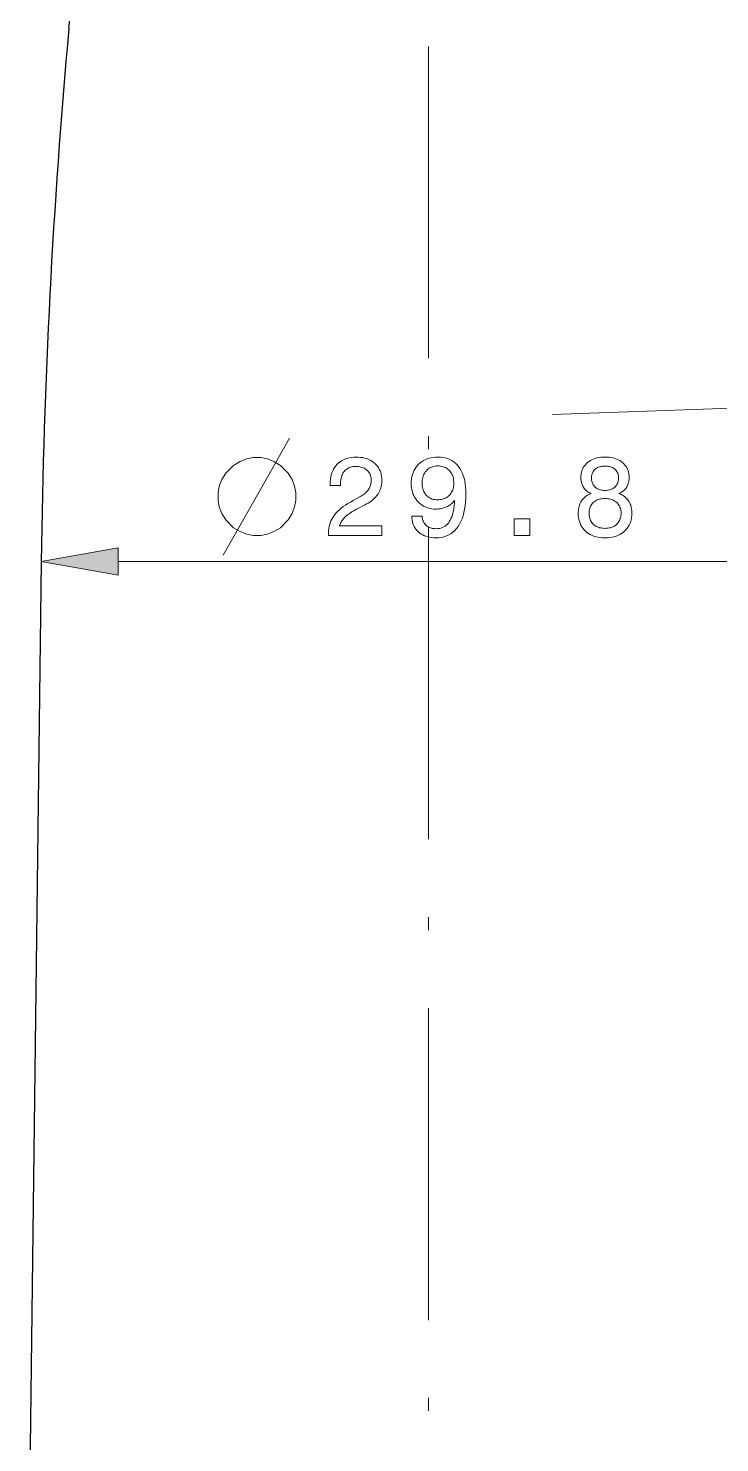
# Model space of a CAD drawing. Extents: x 0 to 297, y 0 to 420.
# Drawn here: x 133.1 to 159.7, y 211.2 to 265.6 of the extents above; entities that cross this region are included whole.
import ezdxf

# ---------------------------------------------------------------- set-up
doc = ezdxf.new("R2010")
doc.units = 0
doc.linetypes.add('DASHDOT', pattern=[18.5, 12, -3, 0.5, -3])

msp = doc.modelspace()

# ---------------------------------------------------------------- linework, layer by layer
at = {"color": 7, "linetype": 'DASHDOT', "lineweight": 13}
msp.add_line((148.5, 338.944), (148.5, 136.775), dxfattribs=at)
at = {"color": 7, "lineweight": 13, "ltscale": 0.25}
msp.add_line((153.262, 250.784), (163.255, 251.139), dxfattribs=at)
at = {"color": 7, "lineweight": 30}
msp.add_line((133.6, 245.125), (133.1, 205.125), dxfattribs=at)
at = {"color": 7, "lineweight": 13}
msp.add_line((136.554, 245.125), (160.446, 245.125), dxfattribs=at)
msp.add_lwpolyline([(140.601, 245.375), (142.301, 248.375), (143.151, 249.875)], dxfattribs=at)
for points in [[(142.051, 249.125), (141.751, 249.125), (141.501, 249.075), (141.251, 248.975), (141.001, 248.825), (140.701, 248.525), (140.551, 248.275), (140.451, 248.025), (140.401, 247.775), (140.401, 247.475), (140.451, 247.225), (140.551, 246.975), (140.701, 246.725), (141.001, 246.425), (141.251, 246.275), (141.501, 246.175), (141.751, 246.125), (142.051, 246.125), (142.301, 246.175), (142.551, 246.275), (142.801, 246.425), (143.101, 246.725), (143.251, 246.975), (143.351, 247.225), (143.401, 247.475), (143.401, 247.775), (143.351, 248.025), (143.251, 248.275), (143.101, 248.525), (142.801, 248.825), (142.551, 248.975), (142.301, 249.075)], [(144.648, 246.125), (144.648, 246.138), (144.65, 246.225), (144.656, 246.31), (144.666, 246.392), (144.681, 246.47), (144.699, 246.546), (144.722, 246.619), (144.749, 246.689), (144.78, 246.756), (144.815, 246.82), (144.854, 246.881), (144.899, 246.941), (144.95, 247), (145.008, 247.06), (145.073, 247.119), (145.144, 247.178), (145.222, 247.237), (145.307, 247.296), (145.398, 247.355), (145.496, 247.414), (145.601, 247.472), (145.856, 247.612), (145.9, 247.637), (145.943, 247.663), (145.982, 247.689), (146.02, 247.716), (146.054, 247.744), (146.087, 247.772), (146.117, 247.801), (146.144, 247.83), (146.169, 247.86), (146.191, 247.891), (146.211, 247.922), (146.229, 247.955), (146.245, 247.989), (146.258, 248.023), (146.27, 248.059), (146.28, 248.096), (146.287, 248.134), (146.292, 248.173), (146.295, 248.213), (146.296, 248.255), (146.295, 248.301), (146.29, 248.346), (146.282, 248.389), (146.27, 248.431), (146.256, 248.47), (146.238, 248.507), (146.216, 248.543), (146.192, 248.577), (146.164, 248.609), (146.133, 248.639), (146.099, 248.667), (146.063, 248.692), (146.025, 248.714), (145.985, 248.733), (145.942, 248.749), (145.897, 248.762), (145.85, 248.773), (145.801, 248.78), (145.749, 248.784), (145.696, 248.786), (145.642, 248.784), (145.591, 248.778), (145.543, 248.769), (145.496, 248.756), (145.452, 248.739), (145.411, 248.719), (145.371, 248.695), (145.334, 248.667), (145.299, 248.636), (145.267, 248.6), (145.237, 248.562), (145.21, 248.521), (145.186, 248.477), (145.166, 248.43), (145.149, 248.38), (145.135, 248.328), (145.124, 248.272), (145.116, 248.214), (145.111, 248.154), (145.109, 248.09), (145.109, 248.054), (144.717, 248.054), (144.717, 248.115), (144.72, 248.208), (144.728, 248.297), (144.742, 248.382), (144.761, 248.463), (144.785, 248.541), (144.814, 248.614), (144.85, 248.683), (144.89, 248.748), (144.936, 248.81), (144.987, 248.867), (145.043, 248.92), (145.103, 248.967), (145.166, 249.008), (145.234, 249.044), (145.305, 249.075), (145.38, 249.1), (145.459, 249.119), (145.542, 249.133), (145.628, 249.141), (145.719, 249.144), (145.806, 249.142), (145.889, 249.134), (145.969, 249.122), (146.046, 249.105), (146.119, 249.083), (146.189, 249.055), (146.255, 249.023), (146.318, 248.986), (146.378, 248.944), (146.434, 248.898), (146.486, 248.847), (146.533, 248.793), (146.574, 248.736), (146.609, 248.676), (146.639, 248.612), (146.664, 248.546), (146.683, 248.477), (146.697, 248.404), (146.705, 248.329), (146.708, 248.25), (146.706, 248.189), (146.701, 248.129), (146.693, 248.071), (146.682, 248.015), (146.667, 247.96), (146.65, 247.906), (146.629, 247.854), (146.605, 247.804), (146.578, 247.755), (146.547, 247.708), (146.514, 247.662), (146.476, 247.617), (146.436, 247.573), (146.392, 247.531), (146.345, 247.49), (146.294, 247.45), (146.24, 247.412), (146.183, 247.375), (146.122, 247.339), (146.058, 247.304), (145.805, 247.175), (145.735, 247.138), (145.669, 247.102), (145.607, 247.066), (145.549, 247.031), (145.496, 246.997), (145.446, 246.963), (145.4, 246.93), (145.359, 246.898), (145.321, 246.866), (145.288, 246.836), (145.257, 246.805), (145.229, 246.774), (145.203, 246.741), (145.179, 246.709), (145.157, 246.675), (145.137, 246.641), (145.12, 246.606), (145.104, 246.57), (145.091, 246.534), (145.08, 246.496), (146.708, 246.496), (146.708, 246.125)], [(147.863, 246.867), (148.259, 246.867), (148.263, 246.823), (148.269, 246.781), (148.277, 246.741), (148.289, 246.703), (148.303, 246.667), (148.319, 246.632), (148.338, 246.6), (148.36, 246.57), (148.385, 246.542), (148.412, 246.515), (148.441, 246.491), (148.473, 246.47), (148.507, 246.451), (148.542, 246.434), (148.58, 246.42), (148.62, 246.409), (148.661, 246.4), (148.705, 246.394), (148.751, 246.39), (148.799, 246.389), (148.863, 246.392), (148.924, 246.4), (148.982, 246.413), (149.037, 246.432), (149.089, 246.456), (149.138, 246.486), (149.184, 246.521), (149.227, 246.561), (149.266, 246.607), (149.303, 246.658), (149.336, 246.714), (149.367, 246.776), (149.395, 246.844), (149.419, 246.918), (149.441, 246.997), (149.46, 247.081), (149.476, 247.172), (149.49, 247.268), (149.5, 247.369), (149.507, 247.477), (149.481, 247.445), (149.454, 247.414), (149.426, 247.385), (149.397, 247.358), (149.367, 247.332), (149.336, 247.308), (149.303, 247.286), (149.27, 247.265), (149.235, 247.246), (149.199, 247.228), (149.163, 247.212), (149.125, 247.198), (149.087, 247.185), (149.048, 247.174), (149.008, 247.165), (148.967, 247.157), (148.925, 247.151), (148.882, 247.147), (148.839, 247.144), (148.795, 247.144), (148.711, 247.146), (148.631, 247.154), (148.554, 247.168), (148.48, 247.187), (148.409, 247.212), (148.341, 247.242), (148.277, 247.277), (148.216, 247.318), (148.158, 247.365), (148.103, 247.417), (148.053, 247.473), (148.008, 247.533), (147.968, 247.596), (147.933, 247.663), (147.904, 247.733), (147.88, 247.807), (147.861, 247.884), (147.848, 247.965), (147.84, 248.049), (147.838, 248.137), (147.84, 248.225), (147.849, 248.309), (147.863, 248.391), (147.883, 248.469), (147.908, 248.543), (147.939, 248.614), (147.975, 248.682), (148.018, 248.746), (148.065, 248.807), (148.119, 248.865), (148.177, 248.918), (148.238, 248.965), (148.303, 249.007), (148.372, 249.044), (148.444, 249.074), (148.519, 249.1), (148.598, 249.119), (148.681, 249.133), (148.766, 249.141), (148.856, 249.144), (148.958, 249.141), (149.056, 249.13), (149.149, 249.111), (149.236, 249.086), (149.319, 249.053), (149.397, 249.013), (149.47, 248.966), (149.539, 248.911), (149.602, 248.849), (149.66, 248.78), (149.713, 248.703), (149.761, 248.621), (149.803, 248.532), (149.839, 248.436), (149.87, 248.334), (149.895, 248.226), (149.914, 248.111), (149.928, 247.99), (149.937, 247.862), (149.939, 247.728), (149.936, 247.569), (149.928, 247.418), (149.913, 247.274), (149.892, 247.138), (149.865, 247.009), (149.832, 246.888), (149.794, 246.774), (149.749, 246.668), (149.699, 246.569), (149.642, 246.477), (149.58, 246.394), (149.513, 246.319), (149.441, 246.254), (149.364, 246.197), (149.282, 246.148), (149.194, 246.109), (149.102, 246.078), (149.005, 246.056), (148.902, 246.043), (148.795, 246.039), (148.711, 246.041), (148.631, 246.048), (148.555, 246.059), (148.482, 246.075), (148.412, 246.095), (148.346, 246.12), (148.283, 246.149), (148.224, 246.183), (148.168, 246.222), (148.116, 246.264), (148.068, 246.311), (148.025, 246.361), (147.987, 246.413), (147.954, 246.469), (147.926, 246.528), (147.903, 246.59), (147.886, 246.655), (147.873, 246.723), (147.865, 246.793)], [(148.255, 248.141), (148.257, 248.084), (148.261, 248.029), (148.269, 247.977), (148.281, 247.927), (148.295, 247.879), (148.313, 247.834), (148.334, 247.791), (148.358, 247.75), (148.386, 247.712), (148.416, 247.676), (148.45, 247.643), (148.485, 247.613), (148.522, 247.587), (148.562, 247.565), (148.604, 247.545), (148.647, 247.53), (148.693, 247.518), (148.741, 247.509), (148.791, 247.504), (148.843, 247.502), (148.901, 247.504), (148.956, 247.509), (149.009, 247.517), (149.059, 247.529), (149.106, 247.545), (149.151, 247.564), (149.194, 247.586), (149.234, 247.612), (149.271, 247.641), (149.306, 247.674), (149.338, 247.709), (149.366, 247.748), (149.391, 247.788), (149.413, 247.832), (149.432, 247.877), (149.447, 247.926), (149.458, 247.977), (149.467, 248.03), (149.472, 248.086), (149.473, 248.145), (149.472, 248.204), (149.467, 248.261), (149.458, 248.315), (149.447, 248.366), (149.432, 248.416), (149.413, 248.462), (149.391, 248.507), (149.366, 248.548), (149.338, 248.588), (149.306, 248.625), (149.271, 248.658), (149.234, 248.689), (149.195, 248.715), (149.153, 248.739), (149.11, 248.758), (149.063, 248.774), (149.015, 248.787), (148.964, 248.796), (148.911, 248.801), (148.856, 248.803), (148.803, 248.801), (148.752, 248.795), (148.703, 248.786), (148.657, 248.774), (148.612, 248.757), (148.57, 248.737), (148.529, 248.713), (148.491, 248.686), (148.455, 248.655), (148.42, 248.62), (148.389, 248.583), (148.361, 248.543), (148.336, 248.501), (148.315, 248.456), (148.296, 248.409), (148.281, 248.36), (148.27, 248.309), (148.262, 248.255), (148.257, 248.199)], [(154.759, 247.74), (154.72, 247.759), (154.684, 247.779), (154.649, 247.8), (154.616, 247.823), (154.585, 247.847), (154.557, 247.872), (154.53, 247.899), (154.505, 247.927), (154.482, 247.956), (154.462, 247.987), (154.443, 248.019), (154.426, 248.052), (154.411, 248.087), (154.398, 248.123), (154.387, 248.161), (154.378, 248.2), (154.371, 248.24), (154.366, 248.282), (154.363, 248.326), (154.362, 248.371), (154.365, 248.438), (154.373, 248.503), (154.386, 248.565), (154.404, 248.625), (154.427, 248.682), (154.455, 248.737), (154.489, 248.789), (154.528, 248.838), (154.572, 248.885), (154.621, 248.929), (154.674, 248.97), (154.73, 249.007), (154.79, 249.039), (154.852, 249.067), (154.918, 249.091), (154.987, 249.11), (155.059, 249.125), (155.134, 249.136), (155.213, 249.142), (155.294, 249.144), (155.376, 249.142), (155.455, 249.136), (155.53, 249.125), (155.602, 249.11), (155.671, 249.091), (155.737, 249.067), (155.8, 249.039), (155.859, 249.007), (155.915, 248.97), (155.968, 248.929), (156.017, 248.885), (156.06, 248.838), (156.099, 248.789), (156.132, 248.737), (156.16, 248.682), (156.183, 248.625), (156.201, 248.565), (156.214, 248.503), (156.221, 248.438), (156.224, 248.371), (156.223, 248.325), (156.22, 248.282), (156.215, 248.239), (156.208, 248.199), (156.2, 248.159), (156.189, 248.121), (156.176, 248.085), (156.162, 248.05), (156.145, 248.017), (156.127, 247.985), (156.107, 247.954), (156.084, 247.925), (156.06, 247.897), (156.033, 247.871), (156.004, 247.846), (155.973, 247.822), (155.941, 247.799), (155.906, 247.778), (155.869, 247.759), (155.83, 247.74), (155.878, 247.721), (155.924, 247.699), (155.967, 247.676), (156.008, 247.65), (156.046, 247.623), (156.082, 247.593), (156.116, 247.562), (156.147, 247.528), (156.176, 247.493), (156.202, 247.456), (156.226, 247.416), (156.247, 247.375), (156.266, 247.333), (156.282, 247.288), (156.296, 247.242), (156.307, 247.194), (156.316, 247.145), (156.322, 247.093), (156.326, 247.04), (156.327, 246.985), (156.325, 246.901), (156.316, 246.82), (156.302, 246.742), (156.283, 246.668), (156.257, 246.597), (156.227, 246.53), (156.19, 246.466), (156.149, 246.406), (156.101, 246.349), (156.048, 246.296), (155.99, 246.247), (155.928, 246.203), (155.863, 246.165), (155.793, 246.131), (155.72, 246.103), (155.643, 246.08), (155.561, 246.062), (155.476, 246.049), (155.387, 246.041), (155.294, 246.039), (155.201, 246.041), (155.112, 246.049), (155.027, 246.062), (154.946, 246.08), (154.869, 246.103), (154.796, 246.131), (154.726, 246.165), (154.661, 246.203), (154.599, 246.247), (154.542, 246.296), (154.489, 246.349), (154.441, 246.406), (154.4, 246.466), (154.364, 246.53), (154.333, 246.597), (154.308, 246.668), (154.288, 246.742), (154.275, 246.82), (154.266, 246.901), (154.263, 246.985), (154.265, 247.04), (154.268, 247.093), (154.275, 247.145), (154.283, 247.194), (154.295, 247.242), (154.309, 247.288), (154.325, 247.333), (154.344, 247.375), (154.365, 247.416), (154.389, 247.456), (154.415, 247.493), (154.444, 247.528), (154.475, 247.562), (154.508, 247.593), (154.544, 247.623), (154.582, 247.65), (154.623, 247.676), (154.666, 247.699), (154.711, 247.721)], [(154.774, 248.337), (154.775, 248.295), (154.779, 248.254), (154.786, 248.215), (154.796, 248.178), (154.809, 248.143), (154.825, 248.109), (154.843, 248.077), (154.865, 248.047), (154.889, 248.018), (154.916, 247.991), (154.945, 247.966), (154.977, 247.944), (155.01, 247.924), (155.045, 247.907), (155.082, 247.893), (155.12, 247.881), (155.161, 247.872), (155.204, 247.866), (155.248, 247.862), (155.294, 247.86), (155.341, 247.862), (155.386, 247.866), (155.429, 247.872), (155.47, 247.881), (155.509, 247.893), (155.546, 247.907), (155.581, 247.924), (155.614, 247.944), (155.645, 247.966), (155.675, 247.991), (155.702, 248.018), (155.726, 248.047), (155.747, 248.077), (155.766, 248.109), (155.782, 248.143), (155.794, 248.178), (155.804, 248.215), (155.811, 248.254), (155.816, 248.295), (155.817, 248.337), (155.816, 248.379), (155.812, 248.419), (155.805, 248.458), (155.795, 248.494), (155.782, 248.529), (155.767, 248.562), (155.749, 248.593), (155.728, 248.622), (155.704, 248.65), (155.678, 248.675), (155.649, 248.699), (155.618, 248.72), (155.585, 248.738), (155.55, 248.754), (155.512, 248.768), (155.473, 248.779), (155.432, 248.787), (155.388, 248.794), (155.342, 248.797), (155.294, 248.799), (155.247, 248.797), (155.201, 248.794), (155.158, 248.787), (155.117, 248.779), (155.078, 248.768), (155.041, 248.754), (155.005, 248.738), (154.972, 248.72), (154.942, 248.699), (154.913, 248.675), (154.886, 248.65), (154.863, 248.622), (154.842, 248.593), (154.824, 248.562), (154.808, 248.529), (154.796, 248.494), (154.786, 248.458), (154.779, 248.419), (154.775, 248.379)], [(154.679, 246.994), (154.68, 246.94), (154.685, 246.889), (154.694, 246.84), (154.705, 246.793), (154.72, 246.749), (154.738, 246.706), (154.76, 246.666), (154.785, 246.629), (154.813, 246.594), (154.844, 246.561), (154.878, 246.53), (154.915, 246.503), (154.954, 246.479), (154.996, 246.459), (155.039, 246.441), (155.086, 246.427), (155.134, 246.416), (155.185, 246.408), (155.239, 246.403), (155.294, 246.401), (155.35, 246.403), (155.404, 246.408), (155.455, 246.416), (155.504, 246.427), (155.551, 246.441), (155.595, 246.459), (155.636, 246.479), (155.675, 246.503), (155.712, 246.53), (155.747, 246.561), (155.778, 246.594), (155.806, 246.629), (155.831, 246.666), (155.852, 246.706), (155.871, 246.749), (155.886, 246.793), (155.897, 246.84), (155.905, 246.889), (155.91, 246.94), (155.912, 246.994), (155.91, 247.044), (155.905, 247.092), (155.897, 247.137), (155.886, 247.181), (155.871, 247.222), (155.853, 247.262), (155.831, 247.299), (155.807, 247.334), (155.779, 247.367), (155.748, 247.398), (155.713, 247.426), (155.677, 247.451), (155.638, 247.473), (155.596, 247.493), (155.552, 247.509), (155.505, 247.522), (155.456, 247.533), (155.405, 247.54), (155.351, 247.545), (155.294, 247.546), (155.238, 247.545), (155.184, 247.54), (155.133, 247.533), (155.084, 247.522), (155.038, 247.509), (154.994, 247.493), (154.953, 247.473), (154.914, 247.451), (154.877, 247.426), (154.843, 247.398), (154.812, 247.367), (154.784, 247.334), (154.759, 247.299), (154.738, 247.262), (154.72, 247.222), (154.705, 247.181), (154.693, 247.137), (154.685, 247.092), (154.68, 247.044)], [(151.799, 246.125), (151.799, 246.768), (152.395, 246.768), (152.395, 246.125)], [(136.554, 245.646), (133.6, 245.125), (136.554, 244.604)]]:
    msp.add_lwpolyline(points, close=True, dxfattribs=at)
at = {"color": 7, "lineweight": 30}
for centre, radius, start, end in [((5.207, 277.494), 130, 354.76876, 359.39691), ((394.337, 241.866), 260.758, 174.76876, 179.28385)]:
    msp.add_arc(centre, radius, start, end, dxfattribs=at)
at = {"color": 7, "lineweight": 13}
msp.add_solid([(136.554, 245.646), (133.6, 245.125), (136.554, 245.646), (136.554, 244.604)], dxfattribs=at)

doc.saveas('drawing.dxf')
